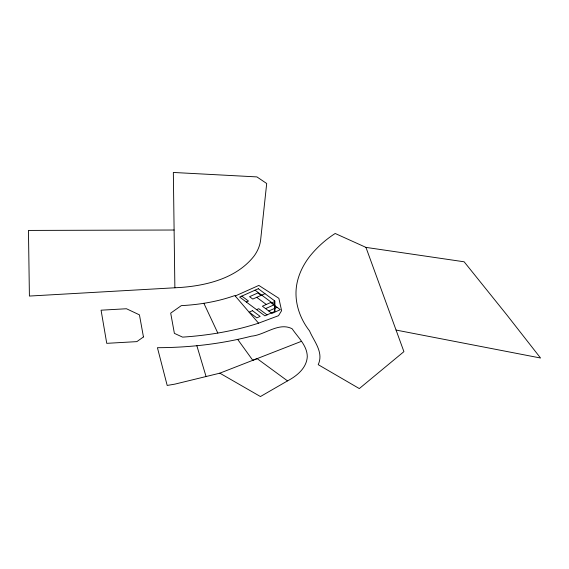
<?xml version="1.0" encoding="UTF-8"?>
<svg xmlns="http://www.w3.org/2000/svg" width="569" height="569" viewBox="0 0 569 569"><rect width="100%" height="100%" fill="white"/><g stroke="black" fill="none" stroke-linecap="round" stroke-linejoin="round"><path stroke-width="0.85" d="M287.523 380.889L260.438 396.543L219.84 373.172L174.918 384.118L167.194 385.448L157.428 347.695C189.036 347.609 220.729 344.067 251.384 336.179C264.756 335.113 278.831 321.762 292.174 328.797C297.936 337.381 307.232 345.525 307.281 356.727C306.613 368.093 296.876 375.974 287.523 380.889L257.124 358.619L252.785 360.319L237.721 339.451M235.225 295.987L258.831 285.418L278.86 298.312L281.605 310.681L278.511 315.695L258.546 323.171C233.987 331.158 208.304 335.418 182.571 337.125L174.384 333.356L170.7 313.128L181.283 305.638C199.477 304.671 217.65 301.67 234.848 295.546L258.546 323.171M246.313 302.018L248.475 301.051L241.818 296.093M264.969 293.668L252.764 299.066L249.556 296.677L257.828 292.978L261.036 295.361M256.569 309.657L258.731 308.69L267.046 314.877M274.429 301.662L271.968 302.765L274.464 304.621M265.588 308.618L273.86 304.913M268.796 311.001L277.067 307.303M219.84 373.172L301.35 341.357M174.107 230.018L28.45 230.424L29.41 296.058L180.793 287.445C207.543 285.474 237.067 277.957 254.265 255.794A88.544 51.118 0 0 0 260.673 239.599L266.697 183.503L256.918 176.909L173.339 172.457L174.875 287.786M365.952 247.387L403.919 351.642L359.309 388.577L318.22 364.665C323.932 352.225 314.038 341.542 309.522 330.881C299.607 318.213 294.116 301.762 296.57 285.666A160.593 92.719 0 0 1 310.112 255.901C317.225 247.174 325.696 239.556 335.184 233.482L365.952 247.387L464.14 261.797L506.588 314.6L540.55 358.015L396.06 330.063M255.047 290.169L271.271 302.246L262.38 306.229L272.003 313.391L280.275 309.685L270.652 302.523M256.69 297.31L266.306 304.472M203.873 303.298L217.813 333.05M196.853 345.71L206.063 376.529M274.414 300.695L274.543 311.528M143.452 336.948L136.852 341.628L106.744 343.335L101.076 310.19L126.46 308.747L139.441 314.856L143.452 336.948M258.312 288.711L239.656 297.061L264.884 315.845L275.012 311.314L274.891 301.051L258.312 288.711M252.458 310.674L249.151 312.153L256.847 317.879L260.154 316.4L252.458 310.674"/></g></svg>
